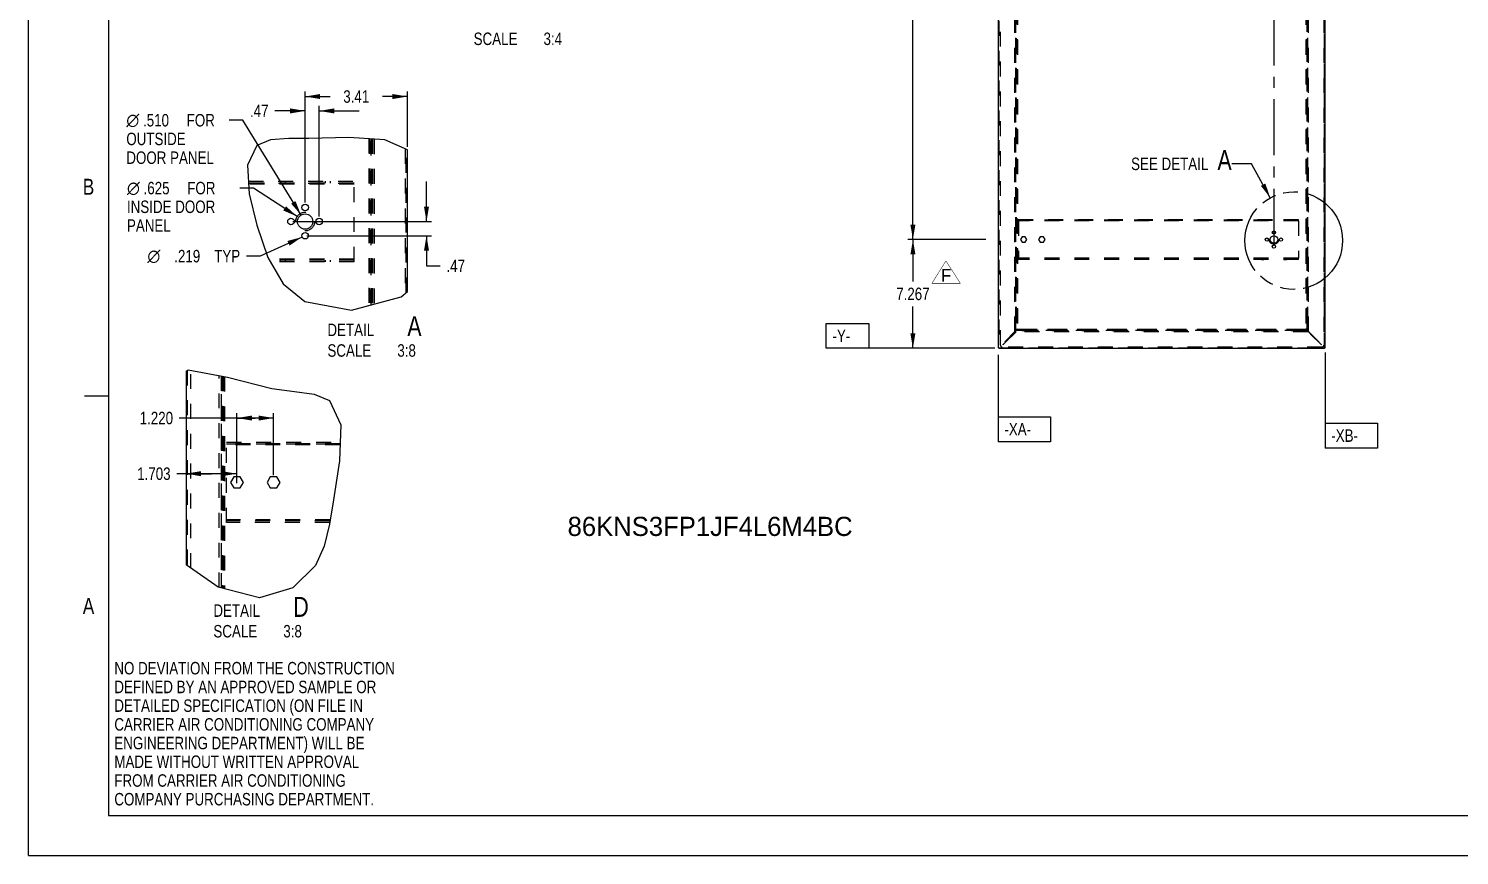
# Model space of a CAD drawing. Extents: x 0 to 34, y 0 to 22.
# Drawn here: x 0 to 17.91, y 0 to 10.36 of the extents above; entities that cross this region are included whole.
import ezdxf
from ezdxf.enums import TextEntityAlignment as Align

# ---------------------------------------------------------------- set-up
doc = ezdxf.new("R2010")
doc.units = 0
doc.header["$LTSCALE"] = 1.87
for name, pattern in [('CENTER', [0.6, 0.375, -0.075, 0.075, -0.075]), ('HIDDEN', [0.2, 0.1, -0.1]), ('PHANTOM', [0.8, 0.45, -0.05, 0.1, -0.05, 0.1, -0.05])]:
    doc.linetypes.add(name, pattern=pattern)
doc.layers.get('0').update_dxf_attribs({"linetype": 'CONTINUOUS'})
for name, color, linetype in [('DEFAULT_2', 8, 'HIDDEN'), ('DEFAULT_3', 7, 'PHANTOM'), ('DTM_AXES', 7, 'CONTINUOUS'), ('DTM_SURFS', 7, 'CONTINUOUS'), ('NOTES3D', 7, 'CONTINUOUS')]:
    doc.layers.add(name, color=color, linetype=linetype)
doc.styles.get("Standard").update_dxf_attribs({"font": 'txt', "width": 0.8})
doc.styles.add('TEXTSTYLE_1', font='gdt', dxfattribs={"width": 0.8})
doc.styles.add('TEXTSTYLE_5', font='bluprnt.ttf')
doc.dimstyles.get("Standard").update_dxf_attribs({"dimtxt": 2.5, "dimasz": 2.5, "dimexe": 1.25, "dimexo": 0.625, "dimtad": 1, "dimcen": 2.5, "dimazin": 3, "dimtfac": 1, "dimtmove": 0, "dimatfit": 3})

# ---------------------------------------------------------------- blocks, each defined once
blk = doc.blocks.new('_FILLED')
at = {"color": 0, "linetype": 'BYBLOCK'}
blk.add_solid([(0, 0), (-1, 0.167), (-1, -0.167)], dxfattribs=at)
blk = doc.blocks.new('*D2')
at = {"color": 2, "linetype": 'CONTINUOUS'}
for p, q in [((11.938, 15.082), (11.005, 15.082)), ((11.068, 15.082), (11.068, 11.554)), ((11.068, 7.714), (11.068, 11.242)), ((11.916, 7.714), (11.005, 7.714))]:
    blk.add_line(p, q, dxfattribs=at)
at = {"color": 2, "linetype": 'CONTINUOUS', "xscale": 0.1875, "yscale": 0.1875, "zscale": 0.1875}
for p, rotation in [((11.068, 15.082), 90), ((11.068, 7.714), 270)]:
    blk.add_blockref('_FILLED', p, dxfattribs=dict(at, rotation=rotation))
at = {"color": 2, "linetype": 'CONTINUOUS', "width": 0.8}
blk.add_text('HINGE_SPACING', height=0.15625, dxfattribs=at).set_placement((11.068, 11.32), align=Align.CENTER)
blk = doc.blocks.new('*D5')
at = {"color": 2, "linetype": 'CONTINUOUS'}
for p, q in [((11.982, 7.714), (11.005, 7.714)), ((11.068, 7.714), (11.068, 7.189)), ((11.068, 6.352), (11.068, 6.877)), ((11.94, 6.352), (11.005, 6.352))]:
    blk.add_line(p, q, dxfattribs=at)
at = {"color": 2, "linetype": 'CONTINUOUS', "xscale": 0.1875, "yscale": 0.1875, "zscale": 0.1875}
for p, rotation in [((11.068, 7.714), 90), ((11.068, 6.352), 270)]:
    blk.add_blockref('_FILLED', p, dxfattribs=dict(at, rotation=rotation))
at = {"color": 2, "linetype": 'CONTINUOUS', "width": 0.8}
blk.add_text('7.267', height=0.1562, dxfattribs=at).set_placement((11.068, 6.955), align=Align.CENTER)
blk = doc.blocks.new('*D6')
at = {"color": 2, "linetype": 'CONTINUOUS'}
for p, q in [((3.461, 8.488), (3.461, 9.568)), ((3.461, 9.505), (3.773, 9.505)), ((4.741, 9.505), (4.429, 9.505)), ((4.741, 8.874), (4.741, 9.568))]:
    blk.add_line(p, q, dxfattribs=at)
at = {"color": 2, "linetype": 'CONTINUOUS', "xscale": 0.1875, "yscale": 0.1875, "zscale": 0.1875, "rotation": 180}
blk.add_blockref('_FILLED', (3.461, 9.505), dxfattribs=at)
at = {"color": 2, "linetype": 'CONTINUOUS', "xscale": 0.1875, "yscale": 0.1875, "zscale": 0.1875}
blk.add_blockref('_FILLED', (4.741, 9.505), dxfattribs=at)
at = {"color": 2, "linetype": 'CONTINUOUS', "width": 0.8}
blk.add_text('3.41', height=0.1562, dxfattribs=at).set_placement((4.101, 9.427), align=Align.CENTER)
blk = doc.blocks.new('*D7')
at = {"color": 2, "linetype": 'CONTINUOUS'}
for p, q in [((1.97, 4.881), (1.97, 4.719)), ((2.608, 4.664), (2.608, 4.844)), ((2.289, 4.781), (1.855, 4.781)), ((1.97, 4.781), (2.289, 4.781)), ((2.608, 4.781), (2.289, 4.781))]:
    blk.add_line(p, q, dxfattribs=at)
at = {"color": 2, "linetype": 'CONTINUOUS', "xscale": 0.1875, "yscale": 0.1875, "zscale": 0.1875, "rotation": 180}
blk.add_blockref('_FILLED', (1.97, 4.781), dxfattribs=at)
at = {"color": 2, "linetype": 'CONTINUOUS', "xscale": 0.1875, "yscale": 0.1875, "zscale": 0.1875}
blk.add_blockref('_FILLED', (2.608, 4.781), dxfattribs=at)
at = {"color": 2, "linetype": 'CONTINUOUS', "width": 0.8}
blk.add_text('1.703', height=0.1562, dxfattribs=at).set_placement((1.777, 4.703), align=Align.RIGHT)
blk = doc.blocks.new('*D8')
at = {"color": 2, "linetype": 'CONTINUOUS'}
for p, q in [((2.837, 5.478), (1.886, 5.478)), ((2.608, 4.756), (2.608, 5.54)), ((2.608, 5.478), (2.837, 5.478)), ((3.066, 5.478), (2.837, 5.478)), ((3.066, 4.761), (3.066, 5.54))]:
    blk.add_line(p, q, dxfattribs=at)
at = {"color": 2, "linetype": 'CONTINUOUS', "xscale": 0.1875, "yscale": 0.1875, "zscale": 0.1875, "rotation": 180}
blk.add_blockref('_FILLED', (2.608, 5.478), dxfattribs=at)
at = {"color": 2, "linetype": 'CONTINUOUS', "xscale": 0.1875, "yscale": 0.1875, "zscale": 0.1875}
blk.add_blockref('_FILLED', (3.066, 5.478), dxfattribs=at)
at = {"color": 2, "linetype": 'CONTINUOUS', "width": 0.8}
blk.add_text('1.220', height=0.1562, dxfattribs=at).set_placement((1.808, 5.4), align=Align.RIGHT)
blk = doc.blocks.new('*D9')
at = {"color": 2, "linetype": 'CONTINUOUS'}
for p, q in [((3.461, 9.325), (3.081, 9.325)), ((3.461, 8.177), (3.461, 9.388)), ((3.637, 8.001), (3.637, 9.388)), ((3.637, 9.325), (4.137, 9.325))]:
    blk.add_line(p, q, dxfattribs=at)
at = {"color": 2, "linetype": 'CONTINUOUS', "xscale": 0.1875, "yscale": 0.1875, "zscale": 0.1875}
blk.add_blockref('_FILLED', (3.461, 9.325), dxfattribs=at)
at = {"color": 2, "linetype": 'CONTINUOUS', "xscale": 0.1875, "yscale": 0.1875, "zscale": 0.1875, "rotation": 180}
blk.add_blockref('_FILLED', (3.637, 9.325), dxfattribs=at)
at = {"color": 2, "linetype": 'CONTINUOUS', "width": 0.8}
blk.add_text('.47', height=0.1562, dxfattribs=at).set_placement((3.003, 9.247), align=Align.RIGHT)
blk = doc.blocks.new('*D10')
at = {"color": 2, "linetype": 'CONTINUOUS'}
for p, q in [((2.682, 9.208), (2.51, 9.208)), ((3.411, 8.02), (2.682, 9.208))]:
    blk.add_line(p, q, dxfattribs=at)
at = {"color": 2, "linetype": 'CONTINUOUS', "xscale": 0.1875, "yscale": 0.1875, "zscale": 0.1875, "rotation": 301.5282008651}
blk.add_blockref('_FILLED', (3.411, 8.02), dxfattribs=at)
at = {"color": 2, "linetype": 'CONTINUOUS', "style": 'TEXTSTYLE_1'}
blk.add_text('n', height=0.156, dxfattribs=at).set_placement((1.223, 9.13))
at = {"color": 2, "linetype": 'CONTINUOUS', "width": 0.8}
for s, p in [('.510', (1.432, 9.13)), (' FOR', (1.932, 9.13)), ('OUTSIDE', (1.223, 8.896)), ('DOOR PANEL', (1.223, 8.661))]:
    blk.add_text(s, height=0.1562, dxfattribs=at).set_placement(p)
blk = doc.blocks.new('*D11')
at = {"color": 2, "linetype": 'CONTINUOUS'}
for p, q in [((3.423, 7.745), (2.898, 7.506)), ((2.898, 7.506), (2.726, 7.506))]:
    blk.add_line(p, q, dxfattribs=at)
at = {"color": 2, "linetype": 'CONTINUOUS', "xscale": 0.1875, "yscale": 0.1875, "zscale": 0.1875, "rotation": 24.5102554309}
blk.add_blockref('_FILLED', (3.423, 7.745), dxfattribs=at)
at = {"color": 2, "linetype": 'CONTINUOUS', "style": 'TEXTSTYLE_1'}
blk.add_text('n', height=0.156, dxfattribs=at).set_placement((1.648, 7.428), align=Align.RIGHT)
at = {"color": 2, "linetype": 'CONTINUOUS', "width": 0.8}
for s, p in [('.219', (2.148, 7.428)), (' TYP', (2.648, 7.428))]:
    blk.add_text(s, height=0.1562, dxfattribs=at).set_placement(p, align=Align.RIGHT)
blk = doc.blocks.new('*D14')
at = {"color": 2, "linetype": 'CONTINUOUS'}
for p, q in [((2.814, 8.358), (2.642, 8.358)), ((3.362, 8.002), (2.814, 8.358))]:
    blk.add_line(p, q, dxfattribs=at)
at = {"color": 2, "linetype": 'CONTINUOUS', "xscale": 0.1875, "yscale": 0.1875, "zscale": 0.1875, "rotation": 327.0247003147}
blk.add_blockref('_FILLED', (3.362, 8.002), dxfattribs=at)
at = {"color": 2, "linetype": 'CONTINUOUS', "style": 'TEXTSTYLE_1'}
blk.add_text('n', height=0.156, dxfattribs=at).set_placement((1.231, 8.28))
at = {"color": 2, "linetype": 'CONTINUOUS', "width": 0.8}
for s, height, p in [('.625', 0.1562, (1.439, 8.28)), (' FOR ', 0.1562, (1.939, 8.28)), ('INSIDE DOOR ', 0.15625, (1.231, 8.046)), ('PANEL', 0.1562, (1.231, 7.811))]:
    blk.add_text(s, height=height, dxfattribs=at).set_placement(p)
blk = doc.blocks.new('*D15')
at = {"color": 2, "linetype": 'CONTINUOUS'}
for p, q in [((4.98, 7.939), (4.98, 8.439)), ((3.306, 7.939), (5.042, 7.939)), ((3.482, 7.762), (5.042, 7.762)), ((4.98, 7.762), (4.98, 7.384)), ((4.98, 7.384), (5.152, 7.384))]:
    blk.add_line(p, q, dxfattribs=at)
at = {"color": 2, "linetype": 'CONTINUOUS', "xscale": 0.1875, "yscale": 0.1875, "zscale": 0.1875}
for p, rotation in [((4.98, 7.939), 270), ((4.98, 7.762), 90)]:
    blk.add_blockref('_FILLED', p, dxfattribs=dict(at, rotation=rotation))
at = {"color": 2, "linetype": 'CONTINUOUS', "width": 0.8}
blk.add_text('.47', height=0.1562, dxfattribs=at).set_placement((5.23, 7.306))
blk = doc.blocks.new('SYMBOL_31_BL5', base_point=(3.26, 1.524))
at = {"color": 2, "linetype": 'CONTINUOUS', "width": 0.8}
for s, p in [('NO DEVIATION FROM THE CONSTRUCTION', (1.073, 2.267)), ('DEFINED BY AN APPROVED SAMPLE OR ', (1.073, 2.032)), ('DETAILED SPECIFICATION (ON FILE IN ', (1.073, 1.798)), ('CARRIER AIR CONDITIONING COMPANY ', (1.073, 1.563)), ('ENGINEERING DEPARTMENT) WILL BE ', (1.073, 1.329)), ('MADE WITHOUT WRITTEN APPROVAL ', (1.073, 1.095)), ('FROM CARRIER AIR CONDITIONING ', (1.073, 0.86)), ('COMPANY PURCHASING DEPARTMENT. ', (1.073, 0.626))]:
    blk.add_text(s, height=0.15625, dxfattribs=at).set_placement(p)
blk = doc.blocks.new('SYMBOL_49_BL7', base_point=(11.484, 7.306))
at = {"color": 2, "linetype": 'CONTINUOUS', "const_width": 0.00591}
for points in [[(11.481, 7.446), (11.306, 7.165)], [(11.663, 7.165), (11.481, 7.446)], [(11.306, 7.165), (11.663, 7.165)]]:
    blk.add_lwpolyline(points, dxfattribs=at)
at = {"color": 2, "linetype": 'CONTINUOUS', "style": 'TEXTSTYLE_5'}
blk.add_text('F', height=0.157, dxfattribs=at).set_placement((11.421, 7.187))

msp = doc.modelspace()

# ---------------------------------------------------------------- linework, layer by layer
at = {"color": 7, "linetype": 'CONTINUOUS'}
for p, q in [((0, 0), (0, 22)), ((1, 21.5), (1, 0.5)), ((12.135, 16.437), (12.135, 6.359)), ((16.227, 6.359), (16.227, 16.437)), ((3.028, 8.961), (2.855, 8.89)), ((3.256, 8.98), (3.028, 8.961)), ((3.509, 8.98), (3.256, 8.98)), ((4.008, 8.993), (3.509, 8.98)), ((4.457, 8.964), (4.008, 8.993)), ((4.741, 8.838), (4.457, 8.964)), ((2.855, 8.89), (2.739, 8.645)), ((4.741, 7.065), (4.741, 8.838)), ((2.739, 8.645), (2.76, 8.286)), ((2.76, 8.286), (2.855, 7.893)), ((2.855, 7.893), (2.996, 7.487)), ((12.434, 7.749), (12.414, 7.714)), ((12.414, 7.714), (12.434, 7.679)), ((12.475, 7.749), (12.434, 7.749)), ((12.495, 7.714), (12.475, 7.749)), ((12.475, 7.679), (12.495, 7.714)), ((12.663, 7.749), (12.642, 7.714)), ((12.642, 7.714), (12.663, 7.679)), ((12.703, 7.749), (12.663, 7.749)), ((12.724, 7.714), (12.703, 7.749)), ((12.703, 7.679), (12.724, 7.714)), ((12.434, 7.679), (12.475, 7.679)), ((12.663, 7.679), (12.703, 7.679)), ((2.996, 7.487), (3.187, 7.16)), ((3.187, 7.16), (3.459, 6.936)), ((4.042, 6.83), (4.665, 6.995)), ((4.665, 6.995), (4.741, 7.065)), ((3.459, 6.936), (4.042, 6.83)), ((12.142, 6.359), (12.135, 6.359)), ((12.142, 6.359), (12.142, 6.352)), ((12.142, 6.352), (16.219, 6.352)), ((16.219, 6.359), (16.227, 6.359)), ((16.219, 6.359), (16.219, 6.352)), ((1.97, 6.067), (1.995, 6.081)), ((1.97, 6.067), (1.97, 3.639)), ((1.995, 6.081), (2.489, 5.991)), ((2.489, 5.991), (3.043, 5.848)), ((1, 5.75), (0.7, 5.75)), ((3.043, 5.848), (3.327, 5.812)), ((3.327, 5.812), (3.576, 5.778)), ((3.576, 5.778), (3.764, 5.699)), ((3.764, 5.699), (3.906, 5.394)), ((3.906, 5.394), (3.891, 4.943)), ((3.891, 4.943), (3.814, 4.455)), ((2.568, 4.742), (2.527, 4.672)), ((2.527, 4.672), (2.568, 4.602)), ((2.649, 4.742), (2.568, 4.742)), ((2.689, 4.672), (2.649, 4.742)), ((2.649, 4.602), (2.689, 4.672)), ((3.025, 4.742), (2.984, 4.672)), ((2.984, 4.672), (3.025, 4.602)), ((3.106, 4.742), (3.025, 4.742)), ((3.147, 4.672), (3.106, 4.742)), ((3.106, 4.602), (3.147, 4.672)), ((2.568, 4.602), (2.649, 4.602)), ((3.025, 4.602), (3.106, 4.602)), ((3.814, 4.455), (3.765, 4.149)), ((3.765, 4.149), (3.7, 3.875)), ((3.7, 3.875), (3.59, 3.633)), ((2.371, 3.36), (1.97, 3.639)), ((3.59, 3.633), (3.306, 3.35)), ((2.889, 3.227), (2.371, 3.36)), ((3.306, 3.35), (2.889, 3.227)), ((1, 0.5), (33.5, 0.5)), ((0, 0), (34, 0))]:
    msp.add_line(p, q, dxfattribs=at)
at = {"color": 2, "linetype": 'CONTINUOUS'}
for p, q in [((9.984, 6.352), (9.984, 6.664)), ((9.984, 6.664), (10.515, 6.664)), ((10.515, 6.664), (10.515, 6.352)), ((12.093, 6.352), (9.984, 6.352)), ((16.227, 6.3), (16.227, 5.102)), ((12.135, 6.268), (12.135, 5.182)), ((12.135, 5.494), (12.791, 5.494)), ((12.791, 5.494), (12.791, 5.182)), ((16.227, 5.414), (16.883, 5.414)), ((16.883, 5.414), (16.883, 5.102)), ((12.791, 5.182), (12.135, 5.182)), ((16.883, 5.102), (16.227, 5.102))]:
    msp.add_line(p, q, dxfattribs=at)
at = {"color": 7, "linetype": 'CONTINUOUS'}
for centre, radius in [((3.461, 8.115), 0.0411), ((3.284, 7.939), 0.0411), ((3.461, 7.939), 0.0956), ((3.637, 7.939), 0.0411), ((3.461, 7.762), 0.0411), ((15.498, 7.714), 0.0205), ((15.587, 7.714), 0.0478), ((15.587, 7.802), 0.0205), ((15.675, 7.714), 0.0205), ((15.587, 7.626), 0.0205)]:
    msp.add_circle(centre, radius, dxfattribs=at)
at = {"layer": 'DEFAULT_2', "color": 8, "linetype": 'HIDDEN'}
for p, q in [((12.142, 16.437), (12.142, 6.359)), ((16.22, 6.359), (16.22, 16.437)), ((12.343, 6.561), (12.343, 16.234)), ((12.354, 16.223), (12.354, 6.573)), ((12.355, 16.205), (12.355, 6.591)), ((12.359, 16.205), (12.359, 6.591)), ((12.36, 16.217), (12.36, 6.578)), ((12.361, 16.22), (12.361, 6.575)), ((12.371, 16.206), (12.371, 6.589)), ((15.991, 16.206), (15.991, 6.589)), ((16.001, 6.575), (16.001, 16.22)), ((16.002, 16.217), (16.002, 6.578)), ((16.003, 16.205), (16.003, 6.591)), ((16.007, 16.205), (16.007, 6.591)), ((16.008, 16.223), (16.008, 6.573)), ((16.019, 6.561), (16.019, 16.234)), ((16.212, 14.972), (16.212, 6.39)), ((4.258, 8.977), (4.258, 6.887)), ((4.269, 8.976), (4.269, 6.89)), ((4.289, 6.895), (4.289, 8.975)), ((4.292, 8.975), (4.292, 6.896)), ((4.293, 8.974), (4.293, 6.897)), ((4.301, 8.974), (4.301, 6.898)), ((4.303, 8.974), (4.303, 6.899)), ((4.325, 8.972), (4.325, 6.905)), ((4.712, 8.851), (4.712, 7.038)), ((4.727, 7.053), (4.727, 8.844)), ((2.751, 8.443), (4.076, 8.443)), ((2.752, 8.421), (4.076, 8.421)), ((4.076, 8.42), (2.752, 8.42)), ((3.148, 8.443), (3.148, 8.421)), ((3.211, 8.443), (3.211, 8.421)), ((3.711, 8.443), (3.711, 8.421)), ((3.773, 8.443), (3.773, 8.421)), ((4.076, 7.435), (4.076, 8.443)), ((4.076, 8.407), (2.753, 8.407)), ((4.076, 7.47), (3.006, 7.47)), ((4.076, 7.457), (3.014, 7.457)), ((4.076, 7.457), (3.014, 7.457)), ((4.076, 7.435), (3.027, 7.435)), ((3.148, 7.457), (3.148, 7.435)), ((3.211, 7.457), (3.211, 7.435)), ((3.711, 7.457), (3.711, 7.435)), ((3.773, 7.457), (3.773, 7.435)), ((12.361, 6.654), (12.354, 6.654)), ((16.001, 6.654), (16.008, 6.654)), ((12.35, 6.566), (12.142, 6.359)), ((12.343, 6.561), (12.377, 6.595)), ((12.344, 6.559), (12.378, 6.593)), ((16.018, 6.559), (12.344, 6.559)), ((12.361, 6.575), (12.354, 6.575)), ((12.355, 6.591), (12.374, 6.591)), ((16.007, 6.571), (12.355, 6.571)), ((12.359, 6.577), (16.003, 6.577)), ((12.359, 6.577), (12.359, 6.571)), ((16.001, 6.576), (12.361, 6.576)), ((15.99, 6.587), (12.372, 6.587)), ((12.374, 6.572), (12.374, 6.591)), ((15.988, 6.576), (12.374, 6.576)), ((15.988, 6.572), (12.374, 6.572)), ((12.437, 6.577), (12.437, 6.571)), ((15.924, 6.577), (15.924, 6.571)), ((15.984, 6.593), (16.018, 6.559)), ((15.985, 6.595), (16.019, 6.561)), ((16.007, 6.591), (15.988, 6.591)), ((15.988, 6.572), (15.988, 6.591)), ((16.001, 6.575), (16.008, 6.575)), ((16.003, 6.577), (16.003, 6.571)), ((16.012, 6.566), (16.219, 6.359)), ((12.142, 6.358), (16.219, 6.358)), ((1.983, 6.074), (1.983, 3.63)), ((2.029, 3.598), (2.029, 6.074)), ((2.385, 3.356), (2.385, 6.01)), ((2.408, 6.006), (2.408, 3.35)), ((2.41, 6.006), (2.41, 3.35)), ((2.415, 3.348), (2.415, 6.005)), ((2.417, 6.004), (2.417, 3.348)), ((2.419, 6.004), (2.419, 3.347)), ((2.421, 6.003), (2.421, 3.347)), ((2.441, 6), (2.441, 3.342)), ((2.453, 5.998), (2.453, 3.339)), ((2.476, 4.168), (2.476, 5.176)), ((2.476, 5.176), (3.899, 5.176)), ((3.898, 5.154), (2.476, 5.154)), ((2.476, 5.154), (3.898, 5.154)), ((3.898, 5.141), (2.476, 5.141)), ((3.773, 4.203), (2.476, 4.203)), ((3.771, 4.191), (2.476, 4.191)), ((3.771, 4.19), (2.476, 4.19)), ((3.768, 4.168), (2.476, 4.168))]:
    msp.add_line(p, q, dxfattribs=at)
for points in [[(12.35, 6.566), (12.351, 6.568), (12.352, 6.57), (12.353, 6.572), (12.354, 6.573), (12.355, 6.575)], [(12.35, 6.566), (12.351, 6.568), (12.352, 6.569), (12.353, 6.571), (12.353, 6.572), (12.354, 6.574), (12.354, 6.575)], [(12.35, 6.566), (12.351, 6.567), (12.353, 6.568), (12.354, 6.569), (12.356, 6.57), (12.357, 6.57), (12.359, 6.571)], [(12.35, 6.566), (12.351, 6.567), (12.353, 6.568), (12.355, 6.569), (12.357, 6.57), (12.358, 6.571)], [(12.355, 6.575), (12.356, 6.576), (12.357, 6.577), (12.358, 6.577), (12.359, 6.577)], [(12.358, 6.571), (12.359, 6.572), (12.36, 6.573), (12.361, 6.574), (12.361, 6.575)], [(16.004, 6.571), (16.002, 6.572), (16.002, 6.573), (16.001, 6.574), (16.001, 6.575)], [(16.007, 6.575), (16.006, 6.576), (16.005, 6.577), (16.004, 6.577), (16.003, 6.577)], [(16.012, 6.566), (16.011, 6.567), (16.009, 6.568), (16.008, 6.569), (16.006, 6.57), (16.004, 6.57), (16.003, 6.571)], [(16.012, 6.566), (16.01, 6.567), (16.008, 6.568), (16.007, 6.569), (16.005, 6.57), (16.004, 6.571)], [(16.012, 6.566), (16.011, 6.568), (16.01, 6.57), (16.009, 6.572), (16.008, 6.573), (16.007, 6.575)], [(16.012, 6.566), (16.011, 6.568), (16.01, 6.569), (16.009, 6.571), (16.008, 6.572), (16.008, 6.574), (16.008, 6.575)]]:
    msp.add_lwpolyline(points, dxfattribs=at)
msp.add_circle((3.461, 7.939), 0.117, dxfattribs=at)
at = {"layer": 'DEFAULT_3', "color": 2, "linetype": 'PHANTOM'}
msp.add_circle((15.835, 7.701), 0.611, dxfattribs=at)
at = {"layer": 'DTM_AXES', "color": 8, "linetype": 'HIDDEN'}
for p, q in [((12.165, 6.39), (12.165, 16.406)), ((12.358, 6.562), (12.358, 16.233)), ((12.377, 16.2), (12.377, 6.595)), ((15.985, 16.2), (15.985, 6.595)), ((15.43, 7.966), (15.461, 7.966)), ((15.43, 7.966), (15.43, 7.955)), ((15.43, 7.955), (15.461, 7.955)), ((15.461, 7.966), (15.461, 7.955)), ((15.712, 7.966), (15.743, 7.966)), ((15.712, 7.966), (15.712, 7.955)), ((15.712, 7.955), (15.743, 7.955)), ((15.743, 7.966), (15.743, 7.955)), ((15.43, 7.473), (15.461, 7.473)), ((15.43, 7.473), (15.43, 7.462)), ((15.43, 7.462), (15.461, 7.462)), ((15.461, 7.473), (15.461, 7.462)), ((15.712, 7.473), (15.743, 7.473)), ((15.712, 7.473), (15.712, 7.462)), ((15.712, 7.462), (15.743, 7.462)), ((15.743, 7.473), (15.743, 7.462)), ((12.196, 6.401), (12.358, 6.562)), ((12.361, 6.559), (12.199, 6.398)), ((16.016, 6.559), (12.361, 6.559)), ((12.378, 6.593), (15.984, 6.593)), ((16.177, 6.398), (16.016, 6.559)), ((16.019, 6.562), (16.18, 6.401)), ((16.189, 6.366), (12.188, 6.366))]:
    msp.add_line(p, q, dxfattribs=at)
at = {"layer": 'DTM_AXES', "color": 2, "linetype": 'CENTER'}
msp.add_line((15.587, 15.082), (15.587, 7.526), dxfattribs=at)
at = {"layer": 'DTM_AXES', "color": 8, "linetype": 'HIDDEN'}
for radius in [0.0586, 0.0478]:
    msp.add_circle((15.587, 7.714), radius, dxfattribs=at)
for centre, radius, start, end in [((12.188, 6.39), 0.0234, 180, 270), ((12.198, 6.399), 0.00225, 135, 315), ((16.179, 6.399), 0.00225, 225, 45), ((16.189, 6.39), 0.0234, 270, 360)]:
    msp.add_arc(centre, radius, start, end, dxfattribs=at)
at = {"layer": 'DTM_SURFS', "color": 8, "linetype": 'HIDDEN'}
for p, q in [((12.388, 7.966), (15.894, 7.966)), ((12.388, 7.948), (12.388, 7.966)), ((15.894, 7.955), (12.388, 7.955)), ((12.388, 7.955), (15.894, 7.955)), ((15.894, 7.948), (12.388, 7.948)), ((12.388, 7.948), (12.388, 7.48)), ((15.894, 7.948), (15.894, 7.966)), ((15.894, 7.948), (15.894, 7.48)), ((15.894, 7.48), (12.388, 7.48)), ((12.388, 7.462), (12.388, 7.48)), ((15.894, 7.473), (12.388, 7.473)), ((15.894, 7.473), (12.388, 7.473)), ((15.894, 7.462), (12.388, 7.462)), ((15.894, 7.462), (15.894, 7.48))]:
    msp.add_line(p, q, dxfattribs=at)
at = {"layer": 'NOTES3D', "color": 2, "linetype": 'CONTINUOUS'}
for p, q in [((15.308, 8.663), (15.058, 8.663)), ((15.541, 8.237), (15.308, 8.663))]:
    msp.add_line(p, q, dxfattribs=at)
msp.add_solid([(15.424, 8.386), (15.541, 8.237), (15.479, 8.416)], dxfattribs=at)

# ---------------------------------------------------------------- block references
at = {"color": 2, "linetype": 'CONTINUOUS'}
for name, p in [('SYMBOL_49_BL7', (11.484, 7.306)), ('SYMBOL_31_BL5', (3.26, 1.524))]:
    msp.add_blockref(name, p, dxfattribs=at)

# ---------------------------------------------------------------- texts
at = {"color": 2, "linetype": 'CONTINUOUS', "width": 0.8}
for s, p in [('B', (0.75, 8.275)), ('A', (0.75, 3.025))]:
    msp.add_text(s, height=0.2, dxfattribs=at).set_placement(p, align=Align.CENTER)
for s, p in [('-Y-', (10.062, 6.43)), ('-XA-', (12.213, 5.26)), ('-XB-', (16.305, 5.18))]:
    msp.add_text(s, height=0.1562, dxfattribs=at).set_placement(p)
at = {"color": 7}
msp.add_text('86KNS3FP1JF4L6M4BC', height=0.24, dxfattribs=at).set_placement((6.746, 4.001))
at = {"layer": 'NOTES3D', "color": 2, "linetype": 'CONTINUOUS', "width": 0.8}
for s, height, p in [('SCALE  ', 0.1562, (5.57, 10.15)), ('3:4', 0.1562, (6.445, 10.15)), ('DETAIL  ', 0.1562, (3.74, 6.504)), ('A', 0.25, (4.74, 6.504)), ('SCALE  ', 0.1562, (3.74, 6.246)), ('3:8', 0.1562, (4.615, 6.246)), ('D', 0.25, (3.313, 2.988)), ('DETAIL  ', 0.1562, (2.313, 2.988)), ('SCALE  ', 0.1562, (2.313, 2.73)), ('3:8', 0.1562, (3.188, 2.73))]:
    msp.add_text(s, height=height, dxfattribs=at).set_placement(p)
for s, height, p in [('A', 0.25, (15.058, 8.584)), ('SEE DETAIL  ', 0.15625, (14.858, 8.584))]:
    msp.add_text(s, height=height, dxfattribs=at).set_placement(p, align=Align.RIGHT)

# ---------------------------------------------------------------- dimensions: what is measured, and where the dimension line sits
at = {"color": 2, "linetype": 'CONTINUOUS'}
for base, p1, p2, angle, picture, middle in [((11.068, 7.714), (11.938, 15.082), (11.916, 7.714), 270, '*D2', (10.255, 11.398)), ((3.461, 9.505), (4.741, 8.874), (3.461, 8.488), 180, '*D6', (3.851, 9.505)), ((4.98, 7.762), (3.306, 7.939), (3.482, 7.762), 270, '*D15', (5.417, 7.384)), ((11.068, 6.352), (11.982, 7.714), (11.94, 6.352), 270, '*D5', (10.755, 7.033))]:
    dim = msp.add_linear_dim(base=base, p1=p1, p2=p2, angle=angle, dimstyle='Standard', dxfattribs=at)
    dim.commit()
    dim.dimension.update_dxf_attribs({"geometry": picture, "text_midpoint": middle, "dimtype": 128})
for base, p1, p2, picture, middle in [((3.637, 9.325), (3.461, 8.177), (3.637, 8.001), '*D9', (2.441, 9.325)), ((3.066, 5.478), (2.608, 4.756), (3.066, 4.761), '*D8', (0.871, 5.478)), ((2.608, 4.781), (1.97, 4.881), (2.608, 4.664), '*D7', (0.84, 4.781))]:
    dim = msp.add_linear_dim(base=base, p1=p1, p2=p2, dimstyle='Standard', dxfattribs=at)
    dim.commit()
    dim.dimension.update_dxf_attribs({"geometry": picture, "text_midpoint": middle, "dimtype": 128})
for p1, p2, picture, middle in [((3.411, 8.02), (3.511, 7.857), '*D10', (1.848, 8.974)), ((3.362, 8.002), (3.559, 7.875), '*D14', (1.981, 8.124)), ((3.423, 7.745), (3.498, 7.78), '*D11', (1.648, 7.506))]:
    dim = msp.add_diameter_dim_2p(p1=p1, p2=p2, dimstyle='Standard', dxfattribs=at)
    dim.commit()
    dim.dimension.update_dxf_attribs({"geometry": picture, "text_midpoint": middle, "dimtype": 131})

doc.saveas('drawing.dxf')
